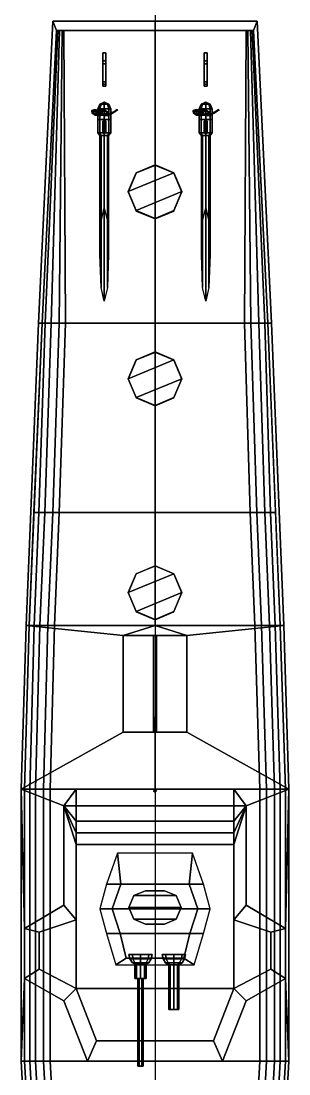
# Model space of a CAD drawing. Header units: millimetres. Extents: x -1.9 to 11.8, y -11.1 to 30.4.
# Drawn here: x -1.85 to 1.85, y -3.72 to 10.81 of the extents above; entities that cross this region are included whole.
import ezdxf

# ---------------------------------------------------------------- set-up
doc = ezdxf.new("R2010")
doc.units = ezdxf.units.MM
for name, color, linetype in [('gun', 1, 'Continuous'), ('prop', 1, 'Continuous'), ('sleeve', 5, 'Continuous'), ('tmp', 4, 'Continuous'), ('turret', 2, 'Continuous'), ('underwater', 1, 'Continuous')]:
    doc.layers.add(name, color=color, linetype=linetype)

msp = doc.modelspace()

# ---------------------------------------------------------------- linework, layer by layer
for points in [[(-1.61, 6.64, 0.61), (0, 6.64, 0.66), (0, 10.81, 0.41), (-1.41, 10.81, 0.34)], [(-1.36, 10.68), (-1.56, 6.64), (-1.61, 6.64, 0.61), (-1.41, 10.81, 0.34)], [(-1.41, 10.81, 0.34), (0, 10.81, 0.41), (0, 10.68), (-1.36, 10.68)], [(1.36, 10.68), (0, 10.68), (0, 10.81, 0.41), (1.41, 10.81, 0.34)], [(0, 10.81, 0.41), (0, 6.64, 0.66), (1.61, 6.64, 0.61), (1.41, 10.81, 0.34)], [(1.41, 10.81, 0.34), (1.61, 6.64, 0.61), (1.56, 6.64), (1.36, 10.68)], [(0, 8.826, 0.594), (-0.262, 8.718, 0.602), (-0.37, 8.457, 0.62), (0.262, 8.718, 0.602)], [(-0.262, 8.711, 0.502), (-0.37, 8.45, 0.52), (-0.37, 8.457, 0.62), (-0.262, 8.718, 0.602)], [(-0.37, 8.457, 0.62), (-0.262, 8.196, 0.638), (0.37, 8.457, 0.62), (0.262, 8.718, 0.602)], [(0, 8.819, 0.494), (-0.262, 8.711, 0.502), (-0.262, 8.718, 0.602), (0, 8.826, 0.594)], [(0.262, 8.711, 0.502), (0, 8.819, 0.494), (0, 8.826, 0.594), (0.262, 8.718, 0.602)], [(0.37, 8.45, 0.52), (0.262, 8.711, 0.502), (0.262, 8.718, 0.602), (0.37, 8.457, 0.62)], [(-0.37, 8.45, 0.52), (-0.262, 8.189, 0.538), (-0.262, 8.196, 0.638), (-0.37, 8.457, 0.62)], [(0, 8.088, 0.646), (0.262, 8.196, 0.638), (0.37, 8.457, 0.62), (-0.262, 8.196, 0.638)], [(0.262, 8.189, 0.538), (0.37, 8.45, 0.52), (0.37, 8.457, 0.62), (0.262, 8.196, 0.638)], [(-0.262, 8.189, 0.538), (0, 8.081, 0.546), (0, 8.088, 0.646), (-0.262, 8.196, 0.638)], [(0, 8.081, 0.546), (0.262, 8.189, 0.538), (0.262, 8.196, 0.638), (0, 8.088, 0.646)], [(-1.56, 6.64), (-1.74, 2.47), (-1.78, 2.47, 0.83), (-1.61, 6.64, 0.61)], [(-1.78, 2.47, 0.83), (0, 2.47, 0.85), (0, 6.64, 0.66), (-1.61, 6.64, 0.61)], [(0, 6.64, 0.66), (0, 2.47, 0.85), (1.78, 2.47, 0.83), (1.61, 6.64, 0.61)], [(1.61, 6.64, 0.61), (1.78, 2.47, 0.83), (1.73, 2.47), (1.56, 6.64)], [(0, 6.245, 0.75), (-0.262, 6.137, 0.756), (-0.37, 5.875, 0.77), (0.262, 6.137, 0.756)], [(-0.37, 5.875, 0.77), (-0.262, 5.614, 0.784), (0.37, 5.875, 0.77), (0.262, 6.137, 0.756)], [(-0.262, 6.131, 0.656), (-0.37, 5.87, 0.67), (-0.37, 5.875, 0.77), (-0.262, 6.137, 0.756)], [(0, 6.239, 0.651), (-0.262, 6.131, 0.656), (-0.262, 6.137, 0.756), (0, 6.245, 0.75)], [(0.262, 6.131, 0.656), (0, 6.239, 0.651), (0, 6.245, 0.75), (0.262, 6.137, 0.756)], [(0.37, 5.87, 0.67), (0.262, 6.131, 0.656), (0.262, 6.137, 0.756), (0.37, 5.875, 0.77)], [(-0.37, 5.87, 0.67), (-0.262, 5.609, 0.684), (-0.262, 5.614, 0.784), (-0.37, 5.875, 0.77)], [(0, 5.506, 0.789), (0.262, 5.614, 0.784), (0.37, 5.875, 0.77), (-0.262, 5.614, 0.784)], [(0.262, 5.609, 0.684), (0.37, 5.87, 0.67), (0.37, 5.875, 0.77), (0.262, 5.614, 0.784)], [(-0.262, 5.609, 0.684), (0, 5.501, 0.689), (0, 5.506, 0.789), (-0.262, 5.614, 0.784)], [(0, 5.501, 0.689), (0.262, 5.609, 0.684), (0.262, 5.614, 0.784), (0, 5.506, 0.789)], [(0, 3.293, 0.897), (-0.262, 3.185, 0.901), (-0.37, 2.923, 0.91), (0.262, 3.185, 0.901)], [(0, 3.29, 0.797), (-0.262, 3.181, 0.801), (-0.262, 3.185, 0.901), (0, 3.293, 0.897)], [(0.262, 3.181, 0.801), (0, 3.29, 0.797), (0, 3.293, 0.897), (0.262, 3.185, 0.901)], [(-0.262, 3.181, 0.801), (-0.37, 2.92, 0.81), (-0.37, 2.923, 0.91), (-0.262, 3.185, 0.901)], [(-0.37, 2.923, 0.91), (-0.262, 2.662, 0.919), (0.37, 2.923, 0.91), (0.262, 3.185, 0.901)], [(0.37, 2.92, 0.81), (0.262, 3.181, 0.801), (0.262, 3.185, 0.901), (0.37, 2.923, 0.91)], [(-0.37, 2.92, 0.81), (-0.262, 2.659, 0.819), (-0.262, 2.662, 0.919), (-0.37, 2.923, 0.91)], [(0, 2.554, 0.923), (0.262, 2.662, 0.919), (0.37, 2.923, 0.91), (-0.262, 2.662, 0.919)], [(0.262, 2.659, 0.819), (0.37, 2.92, 0.81), (0.37, 2.923, 0.91), (0.262, 2.662, 0.919)], [(-0.262, 2.659, 0.819), (0, 2.55, 0.823), (0, 2.554, 0.923), (-0.262, 2.662, 0.919)], [(0, 2.55, 0.823), (0.262, 2.659, 0.819), (0.262, 2.662, 0.919), (0, 2.554, 0.923)], [(-1.74, 2.47), (-1.8, 0.21), (-1.85, 0.21, 0.94), (-1.78, 2.47, 0.83)], [(-1.78, 2.47, 0.83), (-1.85, 0.21, 0.94), (-0.44, 1, 0.91), (-0.44, 2.33, 0.85)], [(-0.44, 2.33, 0.85), (0, 2.47, 0.85), (-1.78, 2.47, 0.83), (-0.44, 2.33, 0.85)], [(0.44, 2.33, 0.85), (0, 2.47, 0.85), (-0.44, 2.33, 0.85), (0.44, 2.33, 0.85)], [(0.44, 2.33, 0.85), (1.78, 2.47, 0.83), (0, 2.47, 0.85), (0.44, 2.33, 0.85)], [(0.44, 1, 0.91), (1.85, 0.21, 0.94), (1.78, 2.47, 0.83), (0.44, 2.33, 0.85)], [(1.78, 2.47, 0.83), (1.85, 0.21, 0.94), (1.8, 0.21), (1.73, 2.47)], [(-0.44, 2.33, 0.85), (-0.44, 1, 0.91), (-0.02, 1, 1.04), (-0.02, 2.33, 1)], [(0.02, 2.33, 1), (0.44, 2.33, 0.85), (-0.44, 2.33, 0.85), (-0.02, 2.33, 1)], [(-0.02, 2.33, 1), (-0.02, 1, 1.04), (0.02, 1, 1.04), (0.02, 2.33, 1)], [(0.02, 1, 1.04), (0.44, 1, 0.91), (0.44, 2.33, 0.85), (0.02, 2.33, 1)], [(0, 1.21, 2.95), (0, 0.21, 2.95), (0, 0.21, 2.45), (0, 1.21, 2.45)], [(0, 1.21, 2.45), (0, 0.21, 2.45), (0, 0.21, 2.95), (0, 1.21, 2.95)], [(-0.44, 1, 0.91), (-1.85, 0.21, 0.94), (1.85, 0.21, 0.94), (0.44, 1, 0.91)], [(-0.02, 1, 1.04), (-0.44, 1, 0.91), (0.44, 1, 0.91), (0.02, 1, 1.04)], [(-1.8, 0.21), (-1.8, -3.54), (-1.85, -3.54, 0.94), (-1.85, 0.21, 0.94)], [(-1.8, -1.71, 0.94), (-1.85, 0.21, 0.94), (-1.85, -3.54, 0.94), (-1.8, -2.4, 0.94)], [(-1.26, -0.02, 0.94), (-1.85, 0.21, 0.94), (-1.8, -1.71, 0.94), (-1.26, -1.39, 0.94)], [(-1.09, 0.21, 0.94), (-1.09, 0.21, 0.94), (-1.85, 0.21, 0.94), (-1.26, -0.02, 0.94)], [(-1.09, 0.21, 0.94), (-1.09, 0.21, 0.94), (-1.26, -0.02, 0.94), (-1.09, -0.02, 1.06)], [(1.09, -0.02, 1.06), (1.09, 0.21, 0.94), (-1.09, 0.21, 0.94), (-1.09, -0.02, 1.06)], [(0, 0.21, 0.94), (-0.02, 0.19, 0.94), (-0.02, 0.19, 3), (0, 0.21, 3)], [(0, 0.21, 3), (-0.02, 0.19, 3), (0, 0.17, 3), (0.02, 0.19, 3)], [(-0.02, 0.19, 0.94), (0, 0.17, 0.94), (0, 0.17, 3), (-0.02, 0.19, 3)], [(0.02, 0.19, 0.94), (0, 0.21, 0.94), (0, 0.21, 3), (0.02, 0.19, 3)], [(0, 0.17, 0.94), (0.02, 0.19, 0.94), (0.02, 0.19, 3), (0, 0.17, 3)], [(1.26, -0.02, 0.94), (1.09, 0.21, 0.94), (1.09, 0.21, 0.94), (1.09, -0.02, 1.06)], [(1.85, 0.21, 0.94), (1.09, 0.21, 0.94), (1.09, 0.21, 0.94), (1.26, -0.02, 0.94)], [(1.8, -1.71, 0.94), (1.85, 0.21, 0.94), (1.26, -0.02, 0.94), (1.26, -1.39, 0.94)], [(1.85, 0.21, 0.94), (1.85, -3.54, 0.94), (1.8, -3.54), (1.8, 0.21)], [(1.8, -2.4, 0.94), (1.85, -3.54, 0.94), (1.85, 0.21, 0.94), (1.8, -1.71, 0.94)], [(-1.09, -0.23, 1.16), (-1.26, -0.02, 0.94), (-1.26, -0.02, 0.94), (-1.09, -0.39, 1.31)], [(-1.09, -0.02, 1.06), (-1.26, -0.02, 0.94), (-1.26, -0.02, 0.94), (-1.09, -0.23, 1.16)], [(-1.09, -0.39, 1.31), (-1.26, -0.02, 0.94), (-1.26, -0.02, 0.94), (-1.09, -0.55, 1.55)], [(-1.09, -0.55, 1.55), (-1.26, -0.02, 0.94), (-1.26, -1.39, 0.94), (-1.09, -1.59, 1.55)], [(1.09, -0.23, 1.16), (1.09, -0.02, 1.06), (-1.09, -0.02, 1.06), (-1.09, -0.23, 1.16)], [(1.26, -0.02, 0.94), (1.26, -0.02, 0.94), (1.09, -0.23, 1.16), (1.09, -0.39, 1.31)], [(1.26, -0.02, 0.94), (1.26, -0.02, 0.94), (1.09, -0.02, 1.06), (1.09, -0.23, 1.16)], [(1.26, -0.02, 0.94), (1.26, -0.02, 0.94), (1.09, -0.39, 1.31), (1.09, -0.55, 1.55)], [(1.26, -1.39, 0.94), (1.26, -0.02, 0.94), (1.09, -0.55, 1.55), (1.09, -1.59, 1.55)], [(1.09, -0.39, 1.31), (1.09, -0.23, 1.16), (-1.09, -0.23, 1.16), (-1.09, -0.39, 1.31)], [(1.09, -0.55, 1.55), (1.09, -0.39, 1.31), (-1.09, -0.39, 1.31), (-1.09, -0.55, 1.55)], [(1.09, -2.54, 1.55), (1.09, -0.55, 1.55), (-1.09, -0.55, 1.55), (-1.09, -2.54, 1.55)], [(-1.09, -1.59, 1.55), (-1.26, -1.39, 0.94), (-1.8, -1.71, 0.94), (-1.6, -1.76, 1.4)], [(1.6, -1.76, 1.4), (1.8, -1.71, 0.94), (1.26, -1.39, 0.94), (1.09, -1.59, 1.55)], [(-1.09, -2.54, 1.55), (-1.09, -1.59, 1.55), (-1.6, -1.76, 1.4), (-1.6, -2.27, 1.4)], [(1.09, -1.59, 1.55), (1.09, -2.54, 1.55), (1.6, -2.27, 1.4), (1.6, -1.76, 1.4)], [(-1.6, -1.76, 1.4), (-1.8, -1.71, 0.94), (-1.8, -2.4, 0.94), (-1.6, -2.27, 1.4)], [(1.6, -2.27, 1.4), (1.8, -2.4, 0.94), (1.8, -1.71, 0.94), (1.6, -1.76, 1.4)], [(-1.6, -2.27, 1.4), (-1.8, -2.4, 0.94), (-1.26, -2.71, 0.94), (-1.09, -2.54, 1.55)], [(1.09, -2.54, 1.55), (1.26, -2.71, 0.94), (1.8, -2.4, 0.94), (1.6, -2.27, 1.4)], [(-1.8, -2.4, 0.94), (-1.85, -3.54, 0.94), (-0.93, -3.54, 0.94), (-1.26, -2.71, 0.94)], [(0.93, -3.54, 0.94), (1.85, -3.54, 0.94), (1.8, -2.4, 0.94), (1.26, -2.71, 0.94)], [(-1.26, -2.71, 0.94), (-0.93, -3.54, 0.94), (-0.81, -3.26, 1.4), (-1.09, -2.54, 1.55)], [(-1.09, -2.54, 1.55), (-0.81, -3.26, 1.4), (0.81, -3.26, 1.4), (1.09, -2.54, 1.55)], [(0.81, -3.26, 1.4), (0.93, -3.54, 0.94), (1.26, -2.71, 0.94), (1.09, -2.54, 1.55)], [(-0.81, -3.26, 1.4), (-0.93, -3.54, 0.94), (0.93, -3.54, 0.94), (0.81, -3.26, 1.4)], [(-1.8, -3.54), (-1.72, -4.96), (-1.77, -4.96, 0.94), (-1.85, -3.54, 0.94)], [(-1.85, -3.54, 0.94), (-1.77, -4.96, 0.94), (1.77, -4.96, 0.94), (1.85, -3.54, 0.94)], [(1.85, -3.54, 0.94), (1.77, -4.96, 0.94), (1.72, -4.96), (1.8, -3.54)]]:
    msp.add_3dface(points)
at = {"layer": 'gun'}
for points in [[(-0.218, -2.4, 1.86), (-0.235, -2.4, 1.83), (-0.235, -3.61, 1.83), (-0.218, -3.61, 1.86)], [(-0.235, -2.4, 1.83), (-0.218, -2.4, 1.8), (-0.218, -3.61, 1.8), (-0.235, -3.61, 1.83)], [(-0.183, -2.4, 1.86), (-0.218, -2.4, 1.86), (-0.218, -3.61, 1.86), (-0.183, -3.61, 1.86)], [(-0.218, -2.4, 1.8), (-0.183, -2.4, 1.8), (-0.183, -3.61, 1.8), (-0.218, -3.61, 1.8)], [(-0.165, -2.4, 1.83), (-0.183, -2.4, 1.86), (-0.183, -3.61, 1.86), (-0.165, -3.61, 1.83)], [(-0.183, -2.4, 1.8), (-0.165, -2.4, 1.83), (-0.165, -3.61, 1.83), (-0.183, -3.61, 1.8)], [(-0.183, -3.61, 1.86), (-0.218, -3.61, 1.86), (-0.235, -3.61, 1.83), (-0.165, -3.61, 1.83)], [(-0.165, -3.61, 1.83), (-0.235, -3.61, 1.83), (-0.218, -3.61, 1.8), (-0.183, -3.61, 1.8)]]:
    msp.add_3dface(points, dxfattribs=at)
at = {"layer": 'prop'}
for points in [[(-0.833, 9.59, -0.38), (-0.872, 9.578, -0.426), (-0.874, 9.57, -0.421), (-0.835, 9.581, -0.375)], [(-0.729, 9.55, -0.4), (-0.872, 9.578, -0.426), (-0.833, 9.59, -0.38), (-0.774, 9.578, -0.369)], [(-0.774, 9.578, -0.369), (-0.833, 9.59, -0.38), (-0.835, 9.581, -0.375), (-0.776, 9.57, -0.365)], [(-0.745, 9.664, -0.555), (-0.764, 9.6, -0.574), (-0.79, 9.6, -0.51), (-0.764, 9.664, -0.51)], [(-0.764, 9.664, -0.51), (-0.79, 9.6, -0.51), (-0.764, 9.6, -0.446), (-0.745, 9.664, -0.465)], [(-0.79, 9.6, -0.51), (-0.764, 9.6, -0.574), (-0.764, 9.45, -0.574), (-0.79, 9.45, -0.51)], [(-0.764, 9.6, -0.446), (-0.79, 9.6, -0.51), (-0.79, 9.45, -0.51), (-0.764, 9.45, -0.446)], [(-0.785, 9.578, -0.644), (-0.746, 9.59, -0.69), (-0.749, 9.581, -0.695), (-0.788, 9.57, -0.649)], [(-0.781, 9.55, -0.59), (-0.687, 9.578, -0.701), (-0.746, 9.59, -0.69), (-0.785, 9.578, -0.644)], [(-0.7, 9.69, -0.51), (-0.745, 9.664, -0.555), (-0.764, 9.664, -0.51), (-0.7, 9.69, -0.51)], [(-0.7, 9.69, -0.51), (-0.764, 9.664, -0.51), (-0.745, 9.664, -0.465), (-0.7, 9.69, -0.51)], [(-0.7, 9.664, -0.574), (-0.7, 9.6, -0.6), (-0.764, 9.6, -0.574), (-0.745, 9.664, -0.555)], [(-0.745, 9.664, -0.465), (-0.764, 9.6, -0.446), (-0.7, 9.6, -0.42), (-0.7, 9.664, -0.446)], [(-0.764, 9.6, -0.574), (-0.7, 9.6, -0.6), (-0.7, 9.45, -0.6), (-0.764, 9.45, -0.574)], [(-0.7, 9.6, -0.42), (-0.764, 9.6, -0.446), (-0.764, 9.45, -0.446), (-0.7, 9.45, -0.42)], [(-0.746, 9.59, -0.69), (-0.687, 9.578, -0.701), (-0.69, 9.57, -0.705), (-0.749, 9.581, -0.695)], [(-0.7, 9.69, -0.51), (-0.7, 9.664, -0.574), (-0.745, 9.664, -0.555), (-0.7, 9.69, -0.51)], [(-0.7, 9.69, -0.51), (-0.745, 9.664, -0.465), (-0.7, 9.664, -0.446), (-0.7, 9.69, -0.51)], [(-0.7, 9.69, -0.51), (-0.636, 9.664, -0.51), (-0.655, 9.664, -0.555), (-0.7, 9.69, -0.51)], [(-0.7, 9.69, -0.51), (-0.655, 9.664, -0.555), (-0.7, 9.664, -0.574), (-0.7, 9.69, -0.51)], [(-0.7, 9.69, -0.51), (-0.7, 9.664, -0.446), (-0.655, 9.664, -0.465), (-0.7, 9.69, -0.51)], [(-0.7, 9.69, -0.51), (-0.655, 9.664, -0.465), (-0.636, 9.664, -0.51), (-0.7, 9.69, -0.51)], [(-0.655, 9.664, -0.555), (-0.636, 9.6, -0.574), (-0.7, 9.6, -0.6), (-0.7, 9.664, -0.574)], [(-0.7, 9.664, -0.446), (-0.7, 9.6, -0.42), (-0.636, 9.6, -0.446), (-0.655, 9.664, -0.465)], [(-0.7, 9.6, -0.6), (-0.636, 9.6, -0.574), (-0.636, 9.45, -0.574), (-0.7, 9.45, -0.6)], [(-0.636, 9.6, -0.446), (-0.7, 9.6, -0.42), (-0.7, 9.45, -0.42), (-0.636, 9.45, -0.446)], [(-0.636, 9.664, -0.51), (-0.61, 9.6, -0.51), (-0.636, 9.6, -0.574), (-0.655, 9.664, -0.555)], [(-0.655, 9.664, -0.465), (-0.636, 9.6, -0.446), (-0.61, 9.6, -0.51), (-0.636, 9.664, -0.51)], [(-0.636, 9.6, -0.574), (-0.61, 9.6, -0.51), (-0.61, 9.45, -0.51), (-0.636, 9.45, -0.574)], [(-0.61, 9.6, -0.51), (-0.636, 9.6, -0.446), (-0.636, 9.45, -0.446), (-0.61, 9.45, -0.51)], [(-0.59, 9.55, -0.54), (-0.541, 9.578, -0.403), (-0.521, 9.59, -0.46), (-0.541, 9.578, -0.517)], [(-0.541, 9.578, -0.517), (-0.521, 9.59, -0.46), (-0.516, 9.581, -0.46), (-0.536, 9.57, -0.517)], [(-0.521, 9.59, -0.46), (-0.541, 9.578, -0.403), (-0.536, 9.57, -0.403), (-0.516, 9.581, -0.46)], [(0.567, 9.59, -0.38), (0.528, 9.578, -0.426), (0.526, 9.57, -0.421), (0.565, 9.581, -0.375)], [(0.671, 9.55, -0.4), (0.528, 9.578, -0.426), (0.567, 9.59, -0.38), (0.626, 9.578, -0.369)], [(0.626, 9.578, -0.369), (0.567, 9.59, -0.38), (0.565, 9.581, -0.375), (0.624, 9.57, -0.365)], [(0.655, 9.664, -0.555), (0.636, 9.6, -0.574), (0.61, 9.6, -0.51), (0.636, 9.664, -0.51)], [(0.636, 9.664, -0.51), (0.61, 9.6, -0.51), (0.636, 9.6, -0.446), (0.655, 9.664, -0.465)], [(0.61, 9.6, -0.51), (0.636, 9.6, -0.574), (0.636, 9.45, -0.574), (0.61, 9.45, -0.51)], [(0.636, 9.6, -0.446), (0.61, 9.6, -0.51), (0.61, 9.45, -0.51), (0.636, 9.45, -0.446)], [(0.615, 9.578, -0.644), (0.654, 9.59, -0.69), (0.651, 9.581, -0.695), (0.612, 9.57, -0.649)], [(0.619, 9.55, -0.59), (0.713, 9.578, -0.701), (0.654, 9.59, -0.69), (0.615, 9.578, -0.644)], [(0.7, 9.69, -0.51), (0.655, 9.664, -0.555), (0.636, 9.664, -0.51), (0.7, 9.69, -0.51)], [(0.7, 9.69, -0.51), (0.636, 9.664, -0.51), (0.655, 9.664, -0.465), (0.7, 9.69, -0.51)], [(0.7, 9.664, -0.574), (0.7, 9.6, -0.6), (0.636, 9.6, -0.574), (0.655, 9.664, -0.555)], [(0.655, 9.664, -0.465), (0.636, 9.6, -0.446), (0.7, 9.6, -0.42), (0.7, 9.664, -0.446)], [(0.636, 9.6, -0.574), (0.7, 9.6, -0.6), (0.7, 9.45, -0.6), (0.636, 9.45, -0.574)], [(0.7, 9.6, -0.42), (0.636, 9.6, -0.446), (0.636, 9.45, -0.446), (0.7, 9.45, -0.42)], [(0.654, 9.59, -0.69), (0.713, 9.578, -0.701), (0.71, 9.57, -0.705), (0.651, 9.581, -0.695)], [(0.7, 9.69, -0.51), (0.7, 9.664, -0.574), (0.655, 9.664, -0.555), (0.7, 9.69, -0.51)], [(0.7, 9.69, -0.51), (0.655, 9.664, -0.465), (0.7, 9.664, -0.446), (0.7, 9.69, -0.51)], [(0.7, 9.69, -0.51), (0.745, 9.664, -0.555), (0.7, 9.664, -0.574), (0.7, 9.69, -0.51)], [(0.7, 9.69, -0.51), (0.764, 9.664, -0.51), (0.745, 9.664, -0.555), (0.7, 9.69, -0.51)], [(0.7, 9.69, -0.51), (0.745, 9.664, -0.465), (0.764, 9.664, -0.51), (0.7, 9.69, -0.51)], [(0.7, 9.69, -0.51), (0.7, 9.664, -0.446), (0.745, 9.664, -0.465), (0.7, 9.69, -0.51)], [(0.745, 9.664, -0.555), (0.764, 9.6, -0.574), (0.7, 9.6, -0.6), (0.7, 9.664, -0.574)], [(0.7, 9.664, -0.446), (0.7, 9.6, -0.42), (0.764, 9.6, -0.446), (0.745, 9.664, -0.465)], [(0.7, 9.6, -0.6), (0.764, 9.6, -0.574), (0.764, 9.45, -0.574), (0.7, 9.45, -0.6)], [(0.764, 9.6, -0.446), (0.7, 9.6, -0.42), (0.7, 9.45, -0.42), (0.764, 9.45, -0.446)], [(0.764, 9.664, -0.51), (0.79, 9.6, -0.51), (0.764, 9.6, -0.574), (0.745, 9.664, -0.555)], [(0.745, 9.664, -0.465), (0.764, 9.6, -0.446), (0.79, 9.6, -0.51), (0.764, 9.664, -0.51)], [(0.764, 9.6, -0.574), (0.79, 9.6, -0.51), (0.79, 9.45, -0.51), (0.764, 9.45, -0.574)], [(0.79, 9.6, -0.51), (0.764, 9.6, -0.446), (0.764, 9.45, -0.446), (0.79, 9.45, -0.51)], [(0.81, 9.55, -0.54), (0.859, 9.578, -0.403), (0.879, 9.59, -0.46), (0.859, 9.578, -0.517)], [(0.879, 9.59, -0.46), (0.859, 9.578, -0.403), (0.864, 9.57, -0.403), (0.884, 9.581, -0.46)], [(0.859, 9.578, -0.517), (0.879, 9.59, -0.46), (0.884, 9.581, -0.46), (0.864, 9.57, -0.517)], [(-0.874, 9.57, -0.421), (-0.732, 9.541, -0.395), (-0.776, 9.57, -0.365), (-0.835, 9.581, -0.375)], [(-0.872, 9.578, -0.426), (-0.868, 9.55, -0.48), (-0.87, 9.541, -0.475), (-0.874, 9.57, -0.421)], [(-0.87, 9.541, -0.475), (-0.727, 9.513, -0.45), (-0.732, 9.541, -0.395), (-0.874, 9.57, -0.421)], [(-0.725, 9.522, -0.454), (-0.868, 9.55, -0.48), (-0.872, 9.578, -0.426), (-0.729, 9.55, -0.4)], [(-0.868, 9.55, -0.48), (-0.823, 9.522, -0.51), (-0.825, 9.513, -0.506), (-0.87, 9.541, -0.475)], [(-0.825, 9.513, -0.506), (-0.766, 9.501, -0.495), (-0.727, 9.513, -0.45), (-0.87, 9.541, -0.475)], [(-0.764, 9.51, -0.5), (-0.823, 9.522, -0.51), (-0.868, 9.55, -0.48), (-0.725, 9.522, -0.454)], [(-0.823, 9.522, -0.51), (-0.764, 9.51, -0.5), (-0.766, 9.501, -0.495), (-0.825, 9.513, -0.506)], [(-0.69, 9.57, -0.705), (-0.783, 9.541, -0.595), (-0.788, 9.57, -0.649), (-0.749, 9.581, -0.695)], [(-0.781, 9.55, -0.59), (-0.785, 9.578, -0.644), (-0.788, 9.57, -0.649), (-0.783, 9.541, -0.595)], [(-0.645, 9.541, -0.675), (-0.739, 9.513, -0.564), (-0.783, 9.541, -0.595), (-0.69, 9.57, -0.705)], [(-0.736, 9.522, -0.56), (-0.781, 9.55, -0.59), (-0.783, 9.541, -0.595), (-0.739, 9.513, -0.564)], [(-0.736, 9.522, -0.56), (-0.642, 9.55, -0.67), (-0.687, 9.578, -0.701), (-0.781, 9.55, -0.59)], [(-0.729, 9.55, -0.4), (-0.774, 9.578, -0.369), (-0.776, 9.57, -0.365), (-0.732, 9.541, -0.395)], [(-0.764, 9.51, -0.5), (-0.725, 9.522, -0.454), (-0.727, 9.513, -0.45), (-0.766, 9.501, -0.495)], [(-0.641, 9.513, -0.62), (-0.68, 9.501, -0.575), (-0.739, 9.513, -0.564), (-0.645, 9.541, -0.675)], [(-0.677, 9.51, -0.57), (-0.736, 9.522, -0.56), (-0.739, 9.513, -0.564), (-0.68, 9.501, -0.575)], [(-0.677, 9.51, -0.57), (-0.638, 9.522, -0.616), (-0.642, 9.55, -0.67), (-0.736, 9.522, -0.56)], [(-0.725, 9.522, -0.454), (-0.729, 9.55, -0.4), (-0.732, 9.541, -0.395), (-0.727, 9.513, -0.45)], [(-0.687, 9.578, -0.701), (-0.642, 9.55, -0.67), (-0.645, 9.541, -0.675), (-0.69, 9.57, -0.705)], [(-0.638, 9.522, -0.616), (-0.677, 9.51, -0.57), (-0.68, 9.501, -0.575), (-0.641, 9.513, -0.62)], [(-0.659, 9.51, -0.46), (-0.639, 9.522, -0.403), (-0.59, 9.55, -0.38), (-0.639, 9.522, -0.517)], [(-0.659, 9.51, -0.46), (-0.639, 9.522, -0.517), (-0.634, 9.513, -0.517), (-0.654, 9.501, -0.46)], [(-0.639, 9.522, -0.403), (-0.659, 9.51, -0.46), (-0.654, 9.501, -0.46), (-0.634, 9.513, -0.403)], [(-0.634, 9.513, -0.403), (-0.654, 9.501, -0.46), (-0.634, 9.513, -0.517), (-0.585, 9.541, -0.38)], [(-0.642, 9.55, -0.67), (-0.638, 9.522, -0.616), (-0.641, 9.513, -0.62), (-0.645, 9.541, -0.675)], [(-0.639, 9.522, -0.517), (-0.59, 9.55, -0.38), (-0.541, 9.578, -0.403), (-0.59, 9.55, -0.54)], [(-0.639, 9.522, -0.517), (-0.59, 9.55, -0.54), (-0.585, 9.541, -0.54), (-0.634, 9.513, -0.517)], [(-0.59, 9.55, -0.38), (-0.639, 9.522, -0.403), (-0.634, 9.513, -0.403), (-0.585, 9.541, -0.38)], [(-0.585, 9.541, -0.38), (-0.634, 9.513, -0.517), (-0.585, 9.541, -0.54), (-0.536, 9.57, -0.403)], [(-0.59, 9.55, -0.54), (-0.541, 9.578, -0.517), (-0.536, 9.57, -0.517), (-0.585, 9.541, -0.54)], [(-0.541, 9.578, -0.403), (-0.59, 9.55, -0.38), (-0.585, 9.541, -0.38), (-0.536, 9.57, -0.403)], [(-0.536, 9.57, -0.403), (-0.585, 9.541, -0.54), (-0.536, 9.57, -0.517), (-0.516, 9.581, -0.46)], [(0.526, 9.57, -0.421), (0.668, 9.541, -0.395), (0.624, 9.57, -0.365), (0.565, 9.581, -0.375)], [(0.528, 9.578, -0.426), (0.532, 9.55, -0.48), (0.53, 9.541, -0.475), (0.526, 9.57, -0.421)], [(0.53, 9.541, -0.475), (0.673, 9.513, -0.45), (0.668, 9.541, -0.395), (0.526, 9.57, -0.421)], [(0.675, 9.522, -0.454), (0.532, 9.55, -0.48), (0.528, 9.578, -0.426), (0.671, 9.55, -0.4)], [(0.532, 9.55, -0.48), (0.577, 9.522, -0.51), (0.575, 9.513, -0.506), (0.53, 9.541, -0.475)], [(0.575, 9.513, -0.506), (0.634, 9.501, -0.495), (0.673, 9.513, -0.45), (0.53, 9.541, -0.475)], [(0.636, 9.51, -0.5), (0.577, 9.522, -0.51), (0.532, 9.55, -0.48), (0.675, 9.522, -0.454)], [(0.577, 9.522, -0.51), (0.636, 9.51, -0.5), (0.634, 9.501, -0.495), (0.575, 9.513, -0.506)], [(0.71, 9.57, -0.705), (0.617, 9.541, -0.595), (0.612, 9.57, -0.649), (0.651, 9.581, -0.695)], [(0.619, 9.55, -0.59), (0.615, 9.578, -0.644), (0.612, 9.57, -0.649), (0.617, 9.541, -0.595)], [(0.755, 9.541, -0.675), (0.661, 9.513, -0.564), (0.617, 9.541, -0.595), (0.71, 9.57, -0.705)], [(0.664, 9.522, -0.56), (0.619, 9.55, -0.59), (0.617, 9.541, -0.595), (0.661, 9.513, -0.564)], [(0.664, 9.522, -0.56), (0.758, 9.55, -0.67), (0.713, 9.578, -0.701), (0.619, 9.55, -0.59)], [(0.671, 9.55, -0.4), (0.626, 9.578, -0.369), (0.624, 9.57, -0.365), (0.668, 9.541, -0.395)], [(0.636, 9.51, -0.5), (0.675, 9.522, -0.454), (0.673, 9.513, -0.45), (0.634, 9.501, -0.495)], [(0.759, 9.513, -0.62), (0.72, 9.501, -0.575), (0.661, 9.513, -0.564), (0.755, 9.541, -0.675)], [(0.723, 9.51, -0.57), (0.664, 9.522, -0.56), (0.661, 9.513, -0.564), (0.72, 9.501, -0.575)], [(0.723, 9.51, -0.57), (0.762, 9.522, -0.616), (0.758, 9.55, -0.67), (0.664, 9.522, -0.56)], [(0.675, 9.522, -0.454), (0.671, 9.55, -0.4), (0.668, 9.541, -0.395), (0.673, 9.513, -0.45)], [(0.713, 9.578, -0.701), (0.758, 9.55, -0.67), (0.755, 9.541, -0.675), (0.71, 9.57, -0.705)], [(0.762, 9.522, -0.616), (0.723, 9.51, -0.57), (0.72, 9.501, -0.575), (0.759, 9.513, -0.62)], [(0.741, 9.51, -0.46), (0.761, 9.522, -0.403), (0.81, 9.55, -0.38), (0.761, 9.522, -0.517)], [(0.761, 9.522, -0.403), (0.741, 9.51, -0.46), (0.746, 9.501, -0.46), (0.766, 9.513, -0.403)], [(0.741, 9.51, -0.46), (0.761, 9.522, -0.517), (0.766, 9.513, -0.517), (0.746, 9.501, -0.46)], [(0.766, 9.513, -0.403), (0.746, 9.501, -0.46), (0.766, 9.513, -0.517), (0.815, 9.541, -0.38)], [(0.758, 9.55, -0.67), (0.762, 9.522, -0.616), (0.759, 9.513, -0.62), (0.755, 9.541, -0.675)], [(0.761, 9.522, -0.517), (0.81, 9.55, -0.38), (0.859, 9.578, -0.403), (0.81, 9.55, -0.54)], [(0.81, 9.55, -0.38), (0.761, 9.522, -0.403), (0.766, 9.513, -0.403), (0.815, 9.541, -0.38)], [(0.761, 9.522, -0.517), (0.81, 9.55, -0.54), (0.815, 9.541, -0.54), (0.766, 9.513, -0.517)], [(0.815, 9.541, -0.38), (0.766, 9.513, -0.517), (0.815, 9.541, -0.54), (0.864, 9.57, -0.403)], [(0.859, 9.578, -0.403), (0.81, 9.55, -0.38), (0.815, 9.541, -0.38), (0.864, 9.57, -0.403)], [(0.81, 9.55, -0.54), (0.859, 9.578, -0.517), (0.864, 9.57, -0.517), (0.815, 9.541, -0.54)], [(0.864, 9.57, -0.403), (0.815, 9.541, -0.54), (0.864, 9.57, -0.517), (0.884, 9.581, -0.46)]]:
    msp.add_3dface(points, dxfattribs=at)
at = {"layer": 'sleeve'}
for points in [[(-0.348, -2.131, 1.83), (-0.36, -2.07, 1.83), (-0.313, -2.07, 1.717), (-0.305, -2.131, 1.725)], [(-0.305, -2.131, 1.935), (-0.313, -2.07, 1.943), (-0.36, -2.07, 1.83), (-0.348, -2.131, 1.83)], [(-0.313, -2.183, 1.83), (-0.348, -2.131, 1.83), (-0.305, -2.131, 1.725), (-0.28, -2.183, 1.75)], [(-0.28, -2.183, 1.91), (-0.305, -2.131, 1.935), (-0.348, -2.131, 1.83), (-0.313, -2.183, 1.83)], [(-0.305, -2.131, 1.725), (-0.313, -2.07, 1.717), (-0.2, -2.07, 1.67), (-0.2, -2.131, 1.682)], [(-0.2, -2.131, 1.978), (-0.2, -2.07, 1.99), (-0.313, -2.07, 1.943), (-0.305, -2.131, 1.935)], [(-0.28, -2.183, 1.75), (-0.305, -2.131, 1.725), (-0.2, -2.131, 1.682), (-0.2, -2.183, 1.717)], [(-0.2, -2.183, 1.943), (-0.2, -2.131, 1.978), (-0.305, -2.131, 1.935), (-0.28, -2.183, 1.91)], [(-0.2, -2.131, 1.682), (-0.2, -2.07, 1.67), (-0.087, -2.07, 1.717), (-0.095, -2.131, 1.725)], [(-0.095, -2.131, 1.935), (-0.087, -2.07, 1.943), (-0.2, -2.07, 1.99), (-0.2, -2.131, 1.978)], [(-0.2, -2.183, 1.717), (-0.2, -2.131, 1.682), (-0.095, -2.131, 1.725), (-0.12, -2.183, 1.75)], [(-0.12, -2.183, 1.91), (-0.095, -2.131, 1.935), (-0.2, -2.131, 1.978), (-0.2, -2.183, 1.943)], [(-0.12, -2.183, 1.75), (-0.095, -2.131, 1.725), (-0.052, -2.131, 1.83), (-0.087, -2.183, 1.83)], [(-0.087, -2.183, 1.83), (-0.052, -2.131, 1.83), (-0.095, -2.131, 1.935), (-0.12, -2.183, 1.91)], [(-0.095, -2.131, 1.725), (-0.087, -2.07, 1.717), (-0.04, -2.07, 1.83), (-0.052, -2.131, 1.83)], [(-0.052, -2.131, 1.83), (-0.04, -2.07, 1.83), (-0.087, -2.07, 1.943), (-0.095, -2.131, 1.935)], [(0.112, -2.131, 1.83), (0.1, -2.07, 1.83), (0.147, -2.07, 1.717), (0.155, -2.131, 1.725)], [(0.155, -2.131, 1.935), (0.147, -2.07, 1.943), (0.1, -2.07, 1.83), (0.112, -2.131, 1.83)], [(0.147, -2.183, 1.83), (0.112, -2.131, 1.83), (0.155, -2.131, 1.725), (0.18, -2.183, 1.75)], [(0.18, -2.183, 1.91), (0.155, -2.131, 1.935), (0.112, -2.131, 1.83), (0.147, -2.183, 1.83)], [(0.155, -2.131, 1.725), (0.147, -2.07, 1.717), (0.26, -2.07, 1.67), (0.26, -2.131, 1.682)], [(0.26, -2.131, 1.978), (0.26, -2.07, 1.99), (0.147, -2.07, 1.943), (0.155, -2.131, 1.935)], [(0.18, -2.183, 1.75), (0.155, -2.131, 1.725), (0.26, -2.131, 1.682), (0.26, -2.183, 1.717)], [(0.26, -2.183, 1.943), (0.26, -2.131, 1.978), (0.155, -2.131, 1.935), (0.18, -2.183, 1.91)], [(0.26, -2.131, 1.682), (0.26, -2.07, 1.67), (0.373, -2.07, 1.717), (0.365, -2.131, 1.725)], [(0.365, -2.131, 1.935), (0.373, -2.07, 1.943), (0.26, -2.07, 1.99), (0.26, -2.131, 1.978)], [(0.26, -2.183, 1.717), (0.26, -2.131, 1.682), (0.365, -2.131, 1.725), (0.34, -2.183, 1.75)], [(0.34, -2.183, 1.91), (0.365, -2.131, 1.935), (0.26, -2.131, 1.978), (0.26, -2.183, 1.943)], [(0.34, -2.183, 1.75), (0.365, -2.131, 1.725), (0.408, -2.131, 1.83), (0.373, -2.183, 1.83)], [(0.373, -2.183, 1.83), (0.408, -2.131, 1.83), (0.365, -2.131, 1.935), (0.34, -2.183, 1.91)], [(0.365, -2.131, 1.725), (0.373, -2.07, 1.717), (0.42, -2.07, 1.83), (0.408, -2.131, 1.83)], [(0.408, -2.131, 1.83), (0.42, -2.07, 1.83), (0.373, -2.07, 1.943), (0.365, -2.131, 1.935)], [(-0.28, -2.205, 1.83), (-0.313, -2.183, 1.83), (-0.28, -2.183, 1.75), (-0.257, -2.205, 1.773)], [(-0.257, -2.205, 1.887), (-0.28, -2.183, 1.91), (-0.313, -2.183, 1.83), (-0.28, -2.205, 1.83)], [(-0.257, -2.205, 1.773), (-0.28, -2.183, 1.75), (-0.2, -2.183, 1.717), (-0.2, -2.205, 1.75)], [(-0.2, -2.205, 1.91), (-0.2, -2.183, 1.943), (-0.28, -2.183, 1.91), (-0.257, -2.205, 1.887)], [(-0.257, -2.205, 1.887), (-0.28, -2.205, 1.83), (-0.28, -2.4, 1.83), (-0.257, -2.4, 1.887)], [(-0.28, -2.205, 1.83), (-0.257, -2.205, 1.773), (-0.257, -2.4, 1.773), (-0.28, -2.4, 1.83)], [(-0.2, -2.205, 1.91), (-0.257, -2.205, 1.887), (-0.257, -2.4, 1.887), (-0.2, -2.4, 1.91)], [(-0.257, -2.205, 1.773), (-0.2, -2.205, 1.75), (-0.2, -2.4, 1.75), (-0.257, -2.4, 1.773)], [(-0.2, -2.205, 1.75), (-0.2, -2.183, 1.717), (-0.12, -2.183, 1.75), (-0.143, -2.205, 1.773)], [(-0.143, -2.205, 1.887), (-0.12, -2.183, 1.91), (-0.2, -2.183, 1.943), (-0.2, -2.205, 1.91)], [(-0.143, -2.205, 1.887), (-0.2, -2.205, 1.91), (-0.2, -2.4, 1.91), (-0.143, -2.4, 1.887)], [(-0.2, -2.205, 1.75), (-0.143, -2.205, 1.773), (-0.143, -2.4, 1.773), (-0.2, -2.4, 1.75)], [(-0.143, -2.205, 1.773), (-0.12, -2.183, 1.75), (-0.087, -2.183, 1.83), (-0.12, -2.205, 1.83)], [(-0.12, -2.205, 1.83), (-0.087, -2.183, 1.83), (-0.12, -2.183, 1.91), (-0.143, -2.205, 1.887)], [(-0.12, -2.205, 1.83), (-0.143, -2.205, 1.887), (-0.143, -2.4, 1.887), (-0.12, -2.4, 1.83)], [(-0.143, -2.205, 1.773), (-0.12, -2.205, 1.83), (-0.12, -2.4, 1.83), (-0.143, -2.4, 1.773)], [(0.19, -2.212, 1.83), (0.147, -2.183, 1.83), (0.18, -2.183, 1.75), (0.211, -2.212, 1.781)], [(0.211, -2.212, 1.879), (0.18, -2.183, 1.91), (0.147, -2.183, 1.83), (0.19, -2.212, 1.83)], [(0.211, -2.212, 1.781), (0.18, -2.183, 1.75), (0.26, -2.183, 1.717), (0.26, -2.212, 1.76)], [(0.26, -2.212, 1.9), (0.26, -2.183, 1.943), (0.18, -2.183, 1.91), (0.211, -2.212, 1.879)], [(0.211, -2.212, 1.879), (0.19, -2.212, 1.83), (0.19, -2.83, 1.83), (0.211, -2.83, 1.879)], [(0.19, -2.212, 1.83), (0.211, -2.212, 1.781), (0.211, -2.83, 1.781), (0.19, -2.83, 1.83)], [(0.26, -2.212, 1.9), (0.211, -2.212, 1.879), (0.211, -2.83, 1.879), (0.26, -2.83, 1.9)], [(0.211, -2.212, 1.781), (0.26, -2.212, 1.76), (0.26, -2.83, 1.76), (0.211, -2.83, 1.781)], [(0.26, -2.212, 1.76), (0.26, -2.183, 1.717), (0.34, -2.183, 1.75), (0.309, -2.212, 1.781)], [(0.309, -2.212, 1.879), (0.34, -2.183, 1.91), (0.26, -2.183, 1.943), (0.26, -2.212, 1.9)], [(0.309, -2.212, 1.879), (0.26, -2.212, 1.9), (0.26, -2.83, 1.9), (0.309, -2.83, 1.879)], [(0.26, -2.212, 1.76), (0.309, -2.212, 1.781), (0.309, -2.83, 1.781), (0.26, -2.83, 1.76)], [(0.309, -2.212, 1.781), (0.34, -2.183, 1.75), (0.373, -2.183, 1.83), (0.33, -2.212, 1.83)], [(0.33, -2.212, 1.83), (0.373, -2.183, 1.83), (0.34, -2.183, 1.91), (0.309, -2.212, 1.879)], [(0.33, -2.212, 1.83), (0.309, -2.212, 1.879), (0.309, -2.83, 1.879), (0.33, -2.83, 1.83)], [(0.309, -2.212, 1.781), (0.33, -2.212, 1.83), (0.33, -2.83, 1.83), (0.309, -2.83, 1.781)], [(-0.2, -2.4, 1.91), (-0.257, -2.4, 1.887), (-0.28, -2.4, 1.83), (-0.143, -2.4, 1.887)], [(-0.143, -2.4, 1.887), (-0.28, -2.4, 1.83), (-0.257, -2.4, 1.773), (-0.12, -2.4, 1.83)], [(-0.12, -2.4, 1.83), (-0.257, -2.4, 1.773), (-0.2, -2.4, 1.75), (-0.143, -2.4, 1.773)], [(0.211, -2.83, 1.781), (0.26, -2.83, 1.76), (0.211, -2.83, 1.879), (0.19, -2.83, 1.83)], [(0.26, -2.83, 1.76), (0.309, -2.83, 1.781), (0.26, -2.83, 1.9), (0.211, -2.83, 1.879)], [(0.309, -2.83, 1.781), (0.33, -2.83, 1.83), (0.309, -2.83, 1.879), (0.26, -2.83, 1.9)]]:
    msp.add_3dface(points, dxfattribs=at)
at = {"layer": 'tmp'}
msp.add_xline((0, -1.76, 5.98), (0, -1), dxfattribs=at)
at = {"layer": 'turret'}
for points in [[(-0.52, -0.67, 1.55), (-0.52, -0.67, 1.55), (-0.67, -1.1, 1.55), (-0.47, -1.1, 2.13)], [(0.47, -1.1, 2.13), (0.52, -0.67, 1.55), (-0.52, -0.67, 1.55), (-0.47, -1.1, 2.13)], [(0.67, -1.1, 1.55), (0.52, -0.67, 1.55), (0.52, -0.67, 1.55), (0.47, -1.1, 2.13)], [(-0.67, -1.1, 1.55), (-0.76, -1.44, 1.55), (-0.59, -1.44, 2.13), (-0.47, -1.1, 2.13)], [(-0.47, -1.1, 2.13), (-0.59, -1.44, 2.13), (0.59, -1.44, 2.13), (0.47, -1.1, 2.13)], [(0.59, -1.44, 2.13), (0.76, -1.44, 1.55), (0.67, -1.1, 1.55), (0.47, -1.1, 2.13)], [(-0.36, -1.42, 2.17), (-0.293, -1.257, 2.17), (-0.293, -1.257, 2.13), (-0.36, -1.42, 2.13)], [(-0.36, -1.42, 2.17), (0.36, -1.42, 2.17), (0.293, -1.257, 2.17), (-0.293, -1.257, 2.17)], [(-0.293, -1.257, 2.17), (-0.13, -1.19, 2.17), (-0.13, -1.19, 2.13), (-0.293, -1.257, 2.13)], [(-0.293, -1.257, 2.17), (0.293, -1.257, 2.17), (0.13, -1.19, 2.17), (-0.13, -1.19, 2.17)], [(-0.13, -1.19, 2.17), (0.13, -1.19, 2.17), (0.13, -1.19, 2.13), (-0.13, -1.19, 2.13)], [(0.293, -1.257, 2.13), (0.13, -1.19, 2.13), (0.13, -1.19, 2.17), (0.293, -1.257, 2.17)], [(0.36, -1.42, 2.13), (0.293, -1.257, 2.13), (0.293, -1.257, 2.17), (0.36, -1.42, 2.17)], [(-0.59, -1.44, 2.13), (-0.76, -1.44, 1.55), (-0.67, -1.78, 1.55), (-0.48, -1.78, 2.13)], [(0.48, -1.78, 2.13), (0.59, -1.44, 2.13), (-0.59, -1.44, 2.13), (-0.48, -1.78, 2.13)], [(-0.293, -1.583, 2.17), (-0.36, -1.42, 2.17), (-0.36, -1.42, 2.13), (-0.293, -1.583, 2.13)], [(-0.293, -1.583, 2.17), (0.293, -1.583, 2.17), (0.36, -1.42, 2.17), (-0.36, -1.42, 2.17)], [(0.293, -1.583, 2.13), (0.36, -1.42, 2.13), (0.36, -1.42, 2.17), (0.293, -1.583, 2.17)], [(0.67, -1.78, 1.55), (0.76, -1.44, 1.55), (0.59, -1.44, 2.13), (0.48, -1.78, 2.13)], [(-0.13, -1.65, 2.17), (-0.293, -1.583, 2.17), (-0.293, -1.583, 2.13), (-0.13, -1.65, 2.13)], [(-0.13, -1.65, 2.17), (0.13, -1.65, 2.17), (0.293, -1.583, 2.17), (-0.293, -1.583, 2.17)], [(0.13, -1.65, 2.13), (0.293, -1.583, 2.13), (0.293, -1.583, 2.17), (0.13, -1.65, 2.17)], [(-0.13, -1.65, 2.13), (0.13, -1.65, 2.13), (0.13, -1.65, 2.17), (-0.13, -1.65, 2.17)], [(-0.67, -1.78, 1.55), (-0.54, -2.21, 1.55), (-0.4, -2.12, 2.06), (-0.48, -1.78, 2.13)], [(-0.48, -1.78, 2.13), (-0.4, -2.12, 2.06), (0.4, -2.12, 2.06), (0.48, -1.78, 2.13)], [(0.4, -2.12, 2.06), (0.54, -2.21, 1.55), (0.67, -1.78, 1.55), (0.48, -1.78, 2.13)], [(-0.4, -2.12, 2.06), (-0.54, -2.21, 1.55), (0.54, -2.21, 1.55), (0.4, -2.12, 2.06)]]:
    msp.add_3dface(points, dxfattribs=at)
at = {"layer": 'underwater'}
for points in [[(-1.34, 10.68, -0.16), (-1.515, 6.64, -0.35), (-1.56, 6.64), (-1.36, 10.68)], [(-1.32, 10.68, -0.22), (-1.435, 6.64, -0.45), (-1.515, 6.64, -0.35), (-1.34, 10.68, -0.16)], [(-1.28, 10.68, -0.25), (-1.325, 6.64, -0.52), (-1.435, 6.64, -0.45), (-1.32, 10.68, -0.22)], [(-1.36, 10.68), (0, 10.68), (-1.34, 10.68, -0.16)], [(0, 10.68), (1.34, 10.68, -0.16), (-1.34, 10.68, -0.16)], [(-1.34, 10.68, -0.16), (1.34, 10.68, -0.16), (1.32, 10.68, -0.22), (-1.32, 10.68, -0.22)], [(-1.26, 10.68, -0.26), (-1.235, 6.64, -0.53), (-1.325, 6.64, -0.52), (-1.28, 10.68, -0.25)], [(-1.32, 10.68, -0.22), (1.32, 10.68, -0.22), (1.28, 10.68, -0.25), (-1.28, 10.68, -0.25)], [(-1.28, 10.68, -0.25), (1.28, 10.68, -0.25), (1.26, 10.68, -0.26), (-1.26, 10.68, -0.26)], [(-1.26, 10.68, -0.26), (1.26, 10.68, -0.26), (1.235, 6.64, -0.53), (-1.235, 6.64, -0.53)], [(1.36, 10.68), (1.34, 10.68, -0.16), (0, 10.68)], [(1.235, 6.64, -0.53), (1.26, 10.68, -0.26), (1.28, 10.68, -0.25), (1.325, 6.64, -0.52)], [(1.325, 6.64, -0.52), (1.28, 10.68, -0.25), (1.32, 10.68, -0.22), (1.435, 6.64, -0.45)], [(1.435, 6.64, -0.45), (1.32, 10.68, -0.22), (1.34, 10.68, -0.16), (1.515, 6.64, -0.35)], [(1.515, 6.64, -0.35), (1.34, 10.68, -0.16), (1.36, 10.68), (1.56, 6.64)], [(-0.72, 10.37, -0.281), (-0.72, 10.37, -0.32), (-0.72, 9.91, -0.34), (-0.72, 9.91, -0.311)], [(-0.68, 10.37, -0.281), (-0.68, 10.37, -0.32), (-0.72, 10.37, -0.32), (-0.72, 10.37, -0.281)], [(-0.68, 10.37, -0.32), (-0.68, 10.26, -0.61), (-0.72, 10.26, -0.61), (-0.72, 10.37, -0.32)], [(-0.72, 10.37, -0.32), (-0.72, 10.26, -0.61), (-0.72, 9.94, -0.61), (-0.72, 9.91, -0.34)], [(-0.68, 9.91, -0.34), (-0.68, 10.37, -0.32), (-0.68, 10.37, -0.281), (-0.68, 9.91, -0.311)], [(-0.68, 9.94, -0.61), (-0.68, 10.26, -0.61), (-0.68, 10.37, -0.32), (-0.68, 9.91, -0.34)], [(0.68, 10.37, -0.32), (0.68, 10.26, -0.61), (0.68, 9.94, -0.61), (0.68, 9.91, -0.34)], [(0.72, 10.37, -0.32), (0.72, 10.26, -0.61), (0.68, 10.26, -0.61), (0.68, 10.37, -0.32)], [(0.68, 10.37, -0.281), (0.68, 10.37, -0.32), (0.68, 9.91, -0.34), (0.68, 9.91, -0.311)], [(0.72, 10.37, -0.281), (0.72, 10.37, -0.32), (0.68, 10.37, -0.32), (0.68, 10.37, -0.281)], [(0.72, 9.94, -0.61), (0.72, 10.26, -0.61), (0.72, 10.37, -0.32), (0.72, 9.91, -0.34)], [(0.72, 9.91, -0.34), (0.72, 10.37, -0.32), (0.72, 10.37, -0.281), (0.72, 9.91, -0.311)], [(-0.68, 10.26, -0.61), (-0.68, 10.22, -0.68), (-0.72, 10.22, -0.68), (-0.72, 10.26, -0.61)], [(-0.72, 10.26, -0.61), (-0.72, 10.22, -0.68), (-0.72, 9.97, -0.68), (-0.72, 9.94, -0.61)], [(-0.72, 9.97, -0.68), (-0.72, 10.22, -0.68), (-0.68, 10.22, -0.68), (-0.68, 9.97, -0.68)], [(-0.68, 9.97, -0.68), (-0.68, 10.22, -0.68), (-0.68, 10.26, -0.61), (-0.68, 9.94, -0.61)], [(0.68, 10.26, -0.61), (0.68, 10.22, -0.68), (0.68, 9.97, -0.68), (0.68, 9.94, -0.61)], [(0.72, 10.26, -0.61), (0.72, 10.22, -0.68), (0.68, 10.22, -0.68), (0.68, 10.26, -0.61)], [(0.68, 9.97, -0.68), (0.68, 10.22, -0.68), (0.72, 10.22, -0.68), (0.72, 9.97, -0.68)], [(0.72, 9.97, -0.68), (0.72, 10.22, -0.68), (0.72, 10.26, -0.61), (0.72, 9.94, -0.61)], [(-0.72, 9.94, -0.61), (-0.72, 9.97, -0.68), (-0.68, 9.97, -0.68), (-0.68, 9.94, -0.61)], [(-0.72, 9.91, -0.34), (-0.72, 9.94, -0.61), (-0.68, 9.94, -0.61), (-0.68, 9.91, -0.34)], [(-0.72, 9.91, -0.311), (-0.72, 9.91, -0.34), (-0.68, 9.91, -0.34), (-0.68, 9.91, -0.311)], [(0.68, 9.94, -0.61), (0.68, 9.97, -0.68), (0.72, 9.97, -0.68), (0.72, 9.94, -0.61)], [(0.68, 9.91, -0.34), (0.68, 9.94, -0.61), (0.72, 9.94, -0.61), (0.72, 9.91, -0.34)], [(0.68, 9.91, -0.311), (0.68, 9.91, -0.34), (0.72, 9.91, -0.34), (0.72, 9.91, -0.311)], [(-0.79, 9.45, -0.51), (-0.764, 9.45, -0.574), (-0.764, 9.27, -0.574), (-0.79, 9.27, -0.51)], [(-0.764, 9.45, -0.446), (-0.79, 9.45, -0.51), (-0.79, 9.27, -0.51), (-0.764, 9.27, -0.446)], [(-0.764, 9.45, -0.574), (-0.7, 9.45, -0.6), (-0.7, 9.27, -0.6), (-0.764, 9.27, -0.574)], [(-0.7, 9.45, -0.42), (-0.764, 9.45, -0.446), (-0.764, 9.27, -0.446), (-0.7, 9.27, -0.42)], [(-0.7, 9.45, -0.42), (-0.72, 9.43, -0.43), (-0.72, 9.405, -0.345), (-0.7, 9.426, -0.344)], [(-0.68, 9.43, -0.43), (-0.7, 9.45, -0.42), (-0.7, 9.426, -0.344), (-0.68, 9.405, -0.345)], [(-0.7, 9.45, -0.6), (-0.636, 9.45, -0.574), (-0.636, 9.27, -0.574), (-0.7, 9.27, -0.6)], [(-0.636, 9.45, -0.446), (-0.7, 9.45, -0.42), (-0.7, 9.27, -0.42), (-0.636, 9.27, -0.446)], [(-0.636, 9.45, -0.574), (-0.61, 9.45, -0.51), (-0.61, 9.27, -0.51), (-0.636, 9.27, -0.574)], [(-0.61, 9.45, -0.51), (-0.636, 9.45, -0.446), (-0.636, 9.27, -0.446), (-0.61, 9.27, -0.51)], [(0.61, 9.45, -0.51), (0.636, 9.45, -0.574), (0.636, 9.27, -0.574), (0.61, 9.27, -0.51)], [(0.636, 9.45, -0.446), (0.61, 9.45, -0.51), (0.61, 9.27, -0.51), (0.636, 9.27, -0.446)], [(0.636, 9.45, -0.574), (0.7, 9.45, -0.6), (0.7, 9.27, -0.6), (0.636, 9.27, -0.574)], [(0.7, 9.45, -0.42), (0.636, 9.45, -0.446), (0.636, 9.27, -0.446), (0.7, 9.27, -0.42)], [(0.7, 9.45, -0.42), (0.68, 9.43, -0.43), (0.68, 9.405, -0.345), (0.7, 9.426, -0.344)], [(0.72, 9.43, -0.43), (0.7, 9.45, -0.42), (0.7, 9.426, -0.344), (0.72, 9.405, -0.345)], [(0.7, 9.45, -0.6), (0.764, 9.45, -0.574), (0.764, 9.27, -0.574), (0.7, 9.27, -0.6)], [(0.764, 9.45, -0.446), (0.7, 9.45, -0.42), (0.7, 9.27, -0.42), (0.764, 9.27, -0.446)], [(0.764, 9.45, -0.574), (0.79, 9.45, -0.51), (0.79, 9.27, -0.51), (0.764, 9.27, -0.574)], [(0.79, 9.45, -0.51), (0.764, 9.45, -0.446), (0.764, 9.27, -0.446), (0.79, 9.27, -0.51)], [(-0.72, 9.43, -0.43), (-0.72, 9.29, -0.43), (-0.72, 9.266, -0.354), (-0.72, 9.405, -0.345)], [(-0.68, 9.29, -0.43), (-0.68, 9.43, -0.43), (-0.68, 9.405, -0.345), (-0.68, 9.266, -0.354)], [(0.68, 9.43, -0.43), (0.68, 9.29, -0.43), (0.68, 9.266, -0.354), (0.68, 9.405, -0.345)], [(0.72, 9.29, -0.43), (0.72, 9.43, -0.43), (0.72, 9.405, -0.345), (0.72, 9.266, -0.354)], [(-0.79, 9.27, -0.51), (-0.764, 9.27, -0.574), (-0.742, 9.23, -0.552), (-0.76, 9.23, -0.51)], [(-0.764, 9.27, -0.446), (-0.79, 9.27, -0.51), (-0.76, 9.23, -0.51), (-0.742, 9.23, -0.468)], [(-0.764, 9.27, -0.574), (-0.7, 9.27, -0.6), (-0.7, 9.23, -0.57), (-0.742, 9.23, -0.552)], [(-0.7, 9.27, -0.42), (-0.764, 9.27, -0.446), (-0.742, 9.23, -0.468), (-0.7, 9.23, -0.45)], [(-0.742, 7.133, -0.497), (-0.76, 7.588, -0.467), (-0.76, 9.23, -0.51), (-0.742, 9.23, -0.552)], [(-0.76, 7.588, -0.467), (-0.742, 8.043, -0.436), (-0.742, 9.23, -0.468), (-0.76, 9.23, -0.51)], [(-0.7, 6.945, -0.51), (-0.742, 7.133, -0.497), (-0.742, 9.23, -0.552), (-0.7, 9.23, -0.57)], [(-0.742, 8.043, -0.436), (-0.7, 8.232, -0.424), (-0.7, 9.23, -0.45), (-0.742, 9.23, -0.468)], [(-0.72, 9.29, -0.43), (-0.7, 9.27, -0.42), (-0.7, 9.249, -0.356), (-0.72, 9.266, -0.354)], [(-0.7, 9.27, -0.42), (-0.68, 9.29, -0.43), (-0.68, 9.266, -0.354), (-0.7, 9.249, -0.356)], [(-0.7, 9.27, -0.6), (-0.636, 9.27, -0.574), (-0.658, 9.23, -0.552), (-0.7, 9.23, -0.57)], [(-0.636, 9.27, -0.446), (-0.7, 9.27, -0.42), (-0.7, 9.23, -0.45), (-0.658, 9.23, -0.468)], [(-0.658, 7.133, -0.497), (-0.7, 6.945, -0.51), (-0.7, 9.23, -0.57), (-0.658, 9.23, -0.552)], [(-0.7, 8.232, -0.424), (-0.658, 8.043, -0.436), (-0.658, 9.23, -0.468), (-0.7, 9.23, -0.45)], [(-0.636, 9.27, -0.574), (-0.61, 9.27, -0.51), (-0.64, 9.23, -0.51), (-0.658, 9.23, -0.552)], [(-0.61, 9.27, -0.51), (-0.636, 9.27, -0.446), (-0.658, 9.23, -0.468), (-0.64, 9.23, -0.51)], [(-0.64, 7.588, -0.467), (-0.658, 7.133, -0.497), (-0.658, 9.23, -0.552), (-0.64, 9.23, -0.51)], [(-0.658, 8.043, -0.436), (-0.64, 7.588, -0.467), (-0.64, 9.23, -0.51), (-0.658, 9.23, -0.468)], [(0.61, 9.27, -0.51), (0.636, 9.27, -0.574), (0.658, 9.23, -0.552), (0.64, 9.23, -0.51)], [(0.636, 9.27, -0.446), (0.61, 9.27, -0.51), (0.64, 9.23, -0.51), (0.658, 9.23, -0.468)], [(0.636, 9.27, -0.574), (0.7, 9.27, -0.6), (0.7, 9.23, -0.57), (0.658, 9.23, -0.552)], [(0.7, 9.27, -0.42), (0.636, 9.27, -0.446), (0.658, 9.23, -0.468), (0.7, 9.23, -0.45)], [(0.658, 7.133, -0.497), (0.64, 7.588, -0.467), (0.64, 9.23, -0.51), (0.658, 9.23, -0.552)], [(0.64, 7.588, -0.467), (0.658, 8.043, -0.436), (0.658, 9.23, -0.468), (0.64, 9.23, -0.51)], [(0.7, 6.945, -0.51), (0.658, 7.133, -0.497), (0.658, 9.23, -0.552), (0.7, 9.23, -0.57)], [(0.658, 8.043, -0.436), (0.7, 8.232, -0.424), (0.7, 9.23, -0.45), (0.658, 9.23, -0.468)], [(0.68, 9.29, -0.43), (0.7, 9.27, -0.42), (0.7, 9.249, -0.356), (0.68, 9.266, -0.354)], [(0.7, 9.27, -0.42), (0.72, 9.29, -0.43), (0.72, 9.266, -0.354), (0.7, 9.249, -0.356)], [(0.7, 9.27, -0.6), (0.764, 9.27, -0.574), (0.742, 9.23, -0.552), (0.7, 9.23, -0.57)], [(0.764, 9.27, -0.446), (0.7, 9.27, -0.42), (0.7, 9.23, -0.45), (0.742, 9.23, -0.468)], [(0.742, 7.133, -0.497), (0.7, 6.945, -0.51), (0.7, 9.23, -0.57), (0.742, 9.23, -0.552)], [(0.7, 8.232, -0.424), (0.742, 8.043, -0.436), (0.742, 9.23, -0.468), (0.7, 9.23, -0.45)], [(0.764, 9.27, -0.574), (0.79, 9.27, -0.51), (0.76, 9.23, -0.51), (0.742, 9.23, -0.552)], [(0.79, 9.27, -0.51), (0.764, 9.27, -0.446), (0.742, 9.23, -0.468), (0.76, 9.23, -0.51)], [(0.76, 7.588, -0.467), (0.742, 7.133, -0.497), (0.742, 9.23, -0.552), (0.76, 9.23, -0.51)], [(0.742, 8.043, -0.436), (0.76, 7.588, -0.467), (0.76, 9.23, -0.51), (0.742, 9.23, -0.468)], [(-1.515, 6.64, -0.35), (-1.603, 4.03, -0.55), (-1.673, 4.03), (-1.56, 6.64)], [(-1.435, 6.64, -0.45), (-1.523, 4.03, -0.65), (-1.603, 4.03, -0.55), (-1.515, 6.64, -0.35)], [(-1.325, 6.64, -0.52), (-1.413, 4.03, -0.72), (-1.523, 4.03, -0.65), (-1.435, 6.64, -0.45)], [(-1.235, 6.64, -0.53), (-1.323, 4.03, -0.73), (-1.413, 4.03, -0.72), (-1.325, 6.64, -0.52)], [(-1.235, 6.64, -0.53), (1.235, 6.64, -0.53), (1.316, 4.03, -0.73), (-1.323, 4.03, -0.73)], [(1.316, 4.03, -0.73), (1.235, 6.64, -0.53), (1.325, 6.64, -0.52), (1.406, 4.03, -0.72)], [(1.406, 4.03, -0.72), (1.325, 6.64, -0.52), (1.435, 6.64, -0.45), (1.516, 4.03, -0.65)], [(1.516, 4.03, -0.65), (1.435, 6.64, -0.45), (1.515, 6.64, -0.35), (1.596, 4.03, -0.55)], [(1.596, 4.03, -0.55), (1.515, 6.64, -0.35), (1.56, 6.64), (1.666, 4.03)], [(-1.603, 4.03, -0.55), (-1.67, 2.47, -0.55), (-1.74, 2.47), (-1.673, 4.03)], [(-1.523, 4.03, -0.65), (-1.59, 2.47, -0.65), (-1.67, 2.47, -0.55), (-1.603, 4.03, -0.55)], [(-1.413, 4.03, -0.72), (-1.48, 2.47, -0.72), (-1.59, 2.47, -0.65), (-1.523, 4.03, -0.65)], [(-1.323, 4.03, -0.73), (-1.39, 2.47, -0.73), (-1.48, 2.47, -0.72), (-1.413, 4.03, -0.72)], [(-1.323, 4.03, -0.73), (1.316, 4.03, -0.73), (1.38, 2.47, -0.73), (-1.39, 2.47, -0.73)], [(1.38, 2.47, -0.73), (1.316, 4.03, -0.73), (1.406, 4.03, -0.72), (1.47, 2.47, -0.72)], [(1.47, 2.47, -0.72), (1.406, 4.03, -0.72), (1.516, 4.03, -0.65), (1.58, 2.47, -0.65)], [(1.58, 2.47, -0.65), (1.516, 4.03, -0.65), (1.596, 4.03, -0.55), (1.66, 2.47, -0.55)], [(1.66, 2.47, -0.55), (1.596, 4.03, -0.55), (1.666, 4.03), (1.73, 2.47)], [(-1.67, 2.47, -0.55), (-1.73, 0.21, -0.55), (-1.8, 0.21), (-1.74, 2.47)], [(-1.59, 2.47, -0.65), (-1.65, 0.21, -0.65), (-1.73, 0.21, -0.55), (-1.67, 2.47, -0.55)], [(-1.48, 2.47, -0.72), (-1.54, 0.21, -0.72), (-1.65, 0.21, -0.65), (-1.59, 2.47, -0.65)], [(-1.39, 2.47, -0.73), (-1.45, 0.21, -0.73), (-1.54, 0.21, -0.72), (-1.48, 2.47, -0.72)], [(-1.39, 2.47, -0.73), (1.38, 2.47, -0.73), (1.45, 0.21, -0.73), (-1.45, 0.21, -0.73)], [(1.45, 0.21, -0.73), (1.38, 2.47, -0.73), (1.47, 2.47, -0.72), (1.54, 0.21, -0.72)], [(1.54, 0.21, -0.72), (1.47, 2.47, -0.72), (1.58, 2.47, -0.65), (1.65, 0.21, -0.65)], [(1.65, 0.21, -0.65), (1.58, 2.47, -0.65), (1.66, 2.47, -0.55), (1.73, 0.21, -0.55)], [(1.73, 0.21, -0.55), (1.66, 2.47, -0.55), (1.73, 2.47), (1.8, 0.21)], [(-1.73, 0.21, -0.55), (-1.73, -3.54, -0.55), (-1.8, -3.54), (-1.8, 0.21)], [(-1.65, 0.21, -0.65), (-1.65, -3.54, -0.65), (-1.73, -3.54, -0.55), (-1.73, 0.21, -0.55)], [(-1.54, 0.21, -0.72), (-1.54, -3.54, -0.72), (-1.65, -3.54, -0.65), (-1.65, 0.21, -0.65)], [(-1.45, 0.21, -0.73), (-1.45, -3.54, -0.73), (-1.54, -3.54, -0.72), (-1.54, 0.21, -0.72)], [(-1.45, 0.21, -0.73), (1.45, 0.21, -0.73), (1.45, -3.54, -0.73), (-1.45, -3.54, -0.73)], [(1.45, -3.54, -0.73), (1.45, 0.21, -0.73), (1.54, 0.21, -0.72), (1.54, -3.54, -0.72)], [(1.54, -3.54, -0.72), (1.54, 0.21, -0.72), (1.65, 0.21, -0.65), (1.65, -3.54, -0.65)], [(1.65, -3.54, -0.65), (1.65, 0.21, -0.65), (1.73, 0.21, -0.55), (1.73, -3.54, -0.55)], [(1.73, -3.54, -0.55), (1.73, 0.21, -0.55), (1.8, 0.21), (1.8, -3.54)], [(-1.73, -3.54, -0.55), (-1.65, -4.96, -0.55), (-1.72, -4.96), (-1.8, -3.54)], [(-1.65, -3.54, -0.65), (-1.57, -4.96, -0.65), (-1.65, -4.96, -0.55), (-1.73, -3.54, -0.55)], [(-1.54, -3.54, -0.72), (-1.46, -4.96, -0.72), (-1.57, -4.96, -0.65), (-1.65, -3.54, -0.65)], [(-1.45, -3.54, -0.73), (-1.37, -4.96, -0.73), (-1.46, -4.96, -0.72), (-1.54, -3.54, -0.72)], [(-1.45, -3.54, -0.73), (1.45, -3.54, -0.73), (1.37, -4.96, -0.73), (-1.37, -4.96, -0.73)], [(1.37, -4.96, -0.73), (1.45, -3.54, -0.73), (1.54, -3.54, -0.72), (1.46, -4.96, -0.72)], [(1.46, -4.96, -0.72), (1.54, -3.54, -0.72), (1.65, -3.54, -0.65), (1.57, -4.96, -0.65)], [(1.57, -4.96, -0.65), (1.65, -3.54, -0.65), (1.73, -3.54, -0.55), (1.65, -4.96, -0.55)], [(1.65, -4.96, -0.55), (1.73, -3.54, -0.55), (1.8, -3.54), (1.72, -4.96)]]:
    msp.add_3dface(points, dxfattribs=at)

doc.saveas('drawing.dxf')
